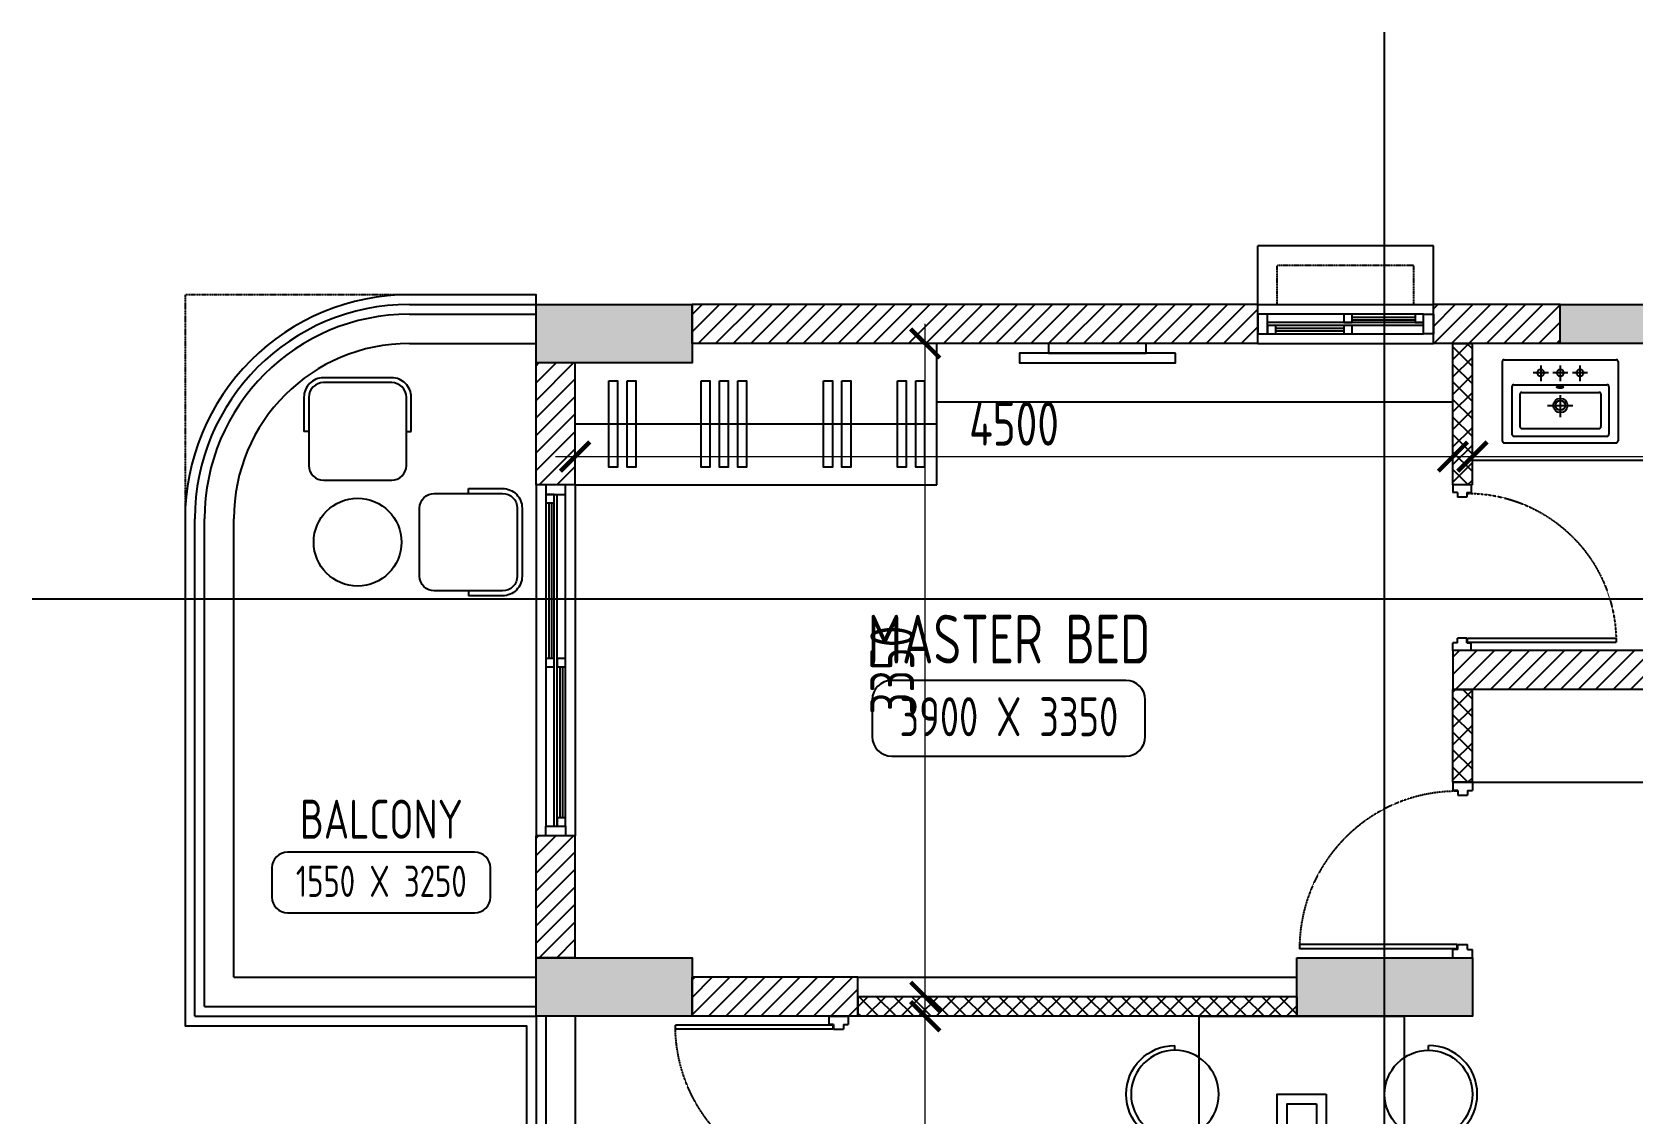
# Model space of a CAD drawing. Header units: millimetres. Extents: x -92307 to 258096, y -47434 to 112633.
# Drawn here: x -49828 to -41620, y -14032 to -8483 of the extents above; entities that cross this region are included whole.
import ezdxf
from ezdxf.enums import TextEntityAlignment as Align

# ---------------------------------------------------------------- set-up
doc = ezdxf.new("R2010")
doc.units = ezdxf.units.MM
doc.header["$LTSCALE"] = 10
doc.header["$PDMODE"] = 35
doc.header["$PDSIZE"] = 500
doc.linetypes.add('DASHED', pattern=[19.05, 12.7, -6.35])
doc.linetypes.add('HIDDEN', pattern=[9.525, 6.35, -3.175])
for name, color, linetype in [('07--DIM-1', 1, 'Continuous'), ('A--BLOCKWALL-1', 9, 'Continuous'), ('A--BLOCKWALL-2', 2, 'Continuous'), ('A--BLOCKWALL-3', 3, 'Continuous'), ('A--BLOCKWALL-HATCH', 8, 'Continuous'), ('A--CONCRETE-HID', 9, 'HIDDEN'), ('A--DOWN', 34, 'Continuous'), ('A--FIXTURE-0', 8, 'Continuous'), ('A--FURNITURE-0', 253, 'Continuous'), ('A--GLAZING-0', 181, 'Continuous'), ('A--HANDRAIL-1', 9, 'Continuous'), ('A--HATCH-1', 8, 'Continuous'), ('A--SANITARY-0', 253, 'Continuous'), ('A--SPACENUMBER', 2, 'Continuous'), ('A--SPACENUMBER-1', 8, 'Continuous'), ('A--SPACEREF', 3, 'Continuous'), ('A--Stucture', 9, 'Continuous'), ('A--TILING-1', 8, 'Continuous'), ('Typical floor Column Centre line$0$X-3rd Floor Column$0$A--COL250', 250, 'Continuous'), ('Typical floor Column Centre line$0$X-3rd Floor Column$0$A--CONCRETE-4', 4, 'Continuous')]:
    doc.layers.add(name, color=color, linetype=linetype)
doc.styles.add('ISO', font='isocp2.shx', dxfattribs={"width": 0.8})
doc.dimstyles.new('A-DIM-100', dxfattribs={"dimscale": 100, "dimtxt": 2.25, "dimasz": 1.5, "dimexe": 1, "dimexo": 0.5, "dimgap": 0, "dimtad": 0, "dimdec": 0, "dimzin": 12, "dimdsep": 46, "dimtxsty": 'ISO', "dimblk": 'ARCHTICK', "dimcen": 1, "dimdle": 1, "dimclrd": 8, "dimclre": 8, "dimclrt": 256, "dimadec": 0, "dimazin": 3, "dimtfac": 1, "dimtdec": 0, "dimtmove": 1, "dimatfit": 2, "dimfxl": 1, "dimtvp": 0.75, "dimtolj": 1, "dimtzin": 12, "dimlwd": 18, "dimlwe": 18, "dimarcsym": 0})
pattern_1 = [(45, (-32543.27, -23780.42), (-44.90128, 44.90128), [])]
pattern_2 = [(45, (-32543.27, -23780.42), (-44.90128, 44.90128), []), (135, (-32543.27, -23780.42), (-44.90128, -44.90128), [])]

# ---------------------------------------------------------------- blocks, each defined once
blk = doc.blocks.new('A$C542B73FF')
at = {"layer": 'A--FURNITURE-0'}
for points in [[(-400, 50), (400, 50), (400, 100), (-400, 100)], [(-250, 0), (250, 0), (250, 50), (-250, 50)]]:
    blk.add_lwpolyline(points, close=True, dxfattribs=at)
blk = doc.blocks.new('A$C337B3EF4')
for p, q in [((0, 225), (0, 250)), ((0, -250), (0, -225))]:
    blk.add_line(p, q)
blk.add_circle((0, 0), 225)
blk.add_arc((0, 0), 250, 270, 90)
blk = doc.blocks.new('A$C666E5324')
at = {"layer": 'A--FURNITURE-0'}
for points in [[(0, -525), (-1500, -525), (-1500, 525), (0, 525)], [(-400, -125), (-1100, -125), (-1100, 125), (-400, 125)], [(-450, -75), (-1050, -75), (-1050, 75), (-450, 75)]]:
    blk.add_lwpolyline(points, close=True, dxfattribs=at)
at = {"layer": 'A--FURNITURE-0', "xscale": -1, "rotation": 270.000000000004}
for p in [(-1050, 650), (-400, 650)]:
    blk.add_blockref('A$C337B3EF4', p, dxfattribs=at)
at = {"layer": 'A--FURNITURE-0', "rotation": 270.000000000004}
for p in [(-1050, -650), (-400, -650)]:
    blk.add_blockref('A$C337B3EF4', p, dxfattribs=at)
blk = doc.blocks.new('A$C383732B3')
for p, q in [((275, 250), (275, 275)), ((275, -250), (275, -275))]:
    blk.add_line(p, q)
blk.add_lwpolyline([(275, 275), (100, 275, 0.414214), (0, 175), (0, -175, 0.414214), (100, -275), (275, -275)], format="xyb")
blk.add_lwpolyline([(100, -250), (450, -250, 0.414214), (525, -175), (525, 175, 0.414214), (450, 250), (100, 250, 0.414214), (25, 175), (25, -175, 0.414214)], format="xyb", close=True)
blk = doc.blocks.new('A$C1CBF2325')
at = {"layer": 'A--DOWN'}
for p, q in [((100, 0), (0, 0)), ((0, 0), (0, -42)), ((100, 0), (100, -42)), ((25, -42), (0, -42)), ((25, -42), (25, -67)), ((75, -67), (25, -67)), ((75, -42), (75, -67)), ((75, -42), (100, -42)), ((78.8, -46.2), (78.8, -67)), ((78.8, -46.2), (886, -46.2)), ((78.8, -67), (886, -67)), ((886, -67), (886, -46.2)), ((25, -858), (0, -858)), ((0, -900), (0, -858)), ((100, -900), (0, -900)), ((75, -833), (25, -833)), ((25, -858), (25, -833)), ((75, -858), (75, -833)), ((75, -858), (100, -858)), ((100, -900), (100, -858))]:
    blk.add_line(p, q, dxfattribs=at)
at = {"layer": 'A--DOWN', "color": 8, "linetype": 'DASHED', "ltscale": 0.005}
blk.add_arc((78.8, -46.2), 807.5, 269.73187, 358.52905, dxfattribs=at)
blk = doc.blocks.new('A$C613641B0')
at = {"layer": 'A--BLOCKWALL-1'}
for p, q in [((0, 0), (-1800, 0)), ((0, -200), (-1800, -200))]:
    blk.add_line(p, q, dxfattribs=at)
at = {"layer": 'A--DOWN'}
for p, q in [((-50, -50), (-1750, -50)), ((-1750, -92.7), (-93, -92.7)), ((-1750, -107.3), (-50, -107.3)), ((-1750, -150), (-50, -150))]:
    blk.add_line(p, q, dxfattribs=at)
for points in [[(-1750, -50), (-1750, -150), (-1800, -150), (-1800, -50)], [(-934, -50), (-934, -92.7), (-891, -92.7), (-891, -50)], [(-93, -50), (-93, -92.7), (-50, -92.7), (-50, -50)], [(-50, -50), (-50, -150), (0, -150), (0, -50)], [(-1750, -107.3), (-1750, -150), (-1707, -150), (-1707, -107.3)], [(-934, -107.3), (-934, -150), (-891, -150), (-891, -107.3)]]:
    blk.add_lwpolyline(points, close=True, dxfattribs=at)
at = {"layer": 'A--GLAZING-0'}
for p, q in [((-93, -64.4), (-891, -64.4)), ((-93, -78.4), (-891, -78.4)), ((-934, -121.6), (-1707, -121.6)), ((-934, -135.6), (-1707, -135.6))]:
    blk.add_line(p, q, dxfattribs=at)
blk = doc.blocks.new('A$C35654C4B')
at = {"layer": 'A--BLOCKWALL-1'}
for p, q in [((-900, 200), (0, 200)), ((-900, 0), (0, 0))]:
    blk.add_line(p, q, dxfattribs=at)
at = {"layer": 'A--DOWN'}
for p, q in [((-50, 150), (-850, 150)), ((-50, 107.3), (-850, 107.3)), ((-50, 92.7), (-807, 92.7)), ((-850, 50), (-50, 50))]:
    blk.add_line(p, q, dxfattribs=at)
for points in [[(-850, 50), (-850, 150), (-900, 150), (-900, 50)], [(-807, 50), (-807, 92.7), (-850, 92.7), (-850, 50)], [(-416, 107.3), (-416, 150), (-459, 150), (-459, 107.3)], [(-416, 50), (-416, 92.7), (-459, 92.7), (-459, 50)], [(-50, 107.3), (-50, 150), (-93, 150), (-93, 107.3)], [(-50, 50), (-50, 150), (0, 150), (0, 50)]]:
    blk.add_lwpolyline(points, close=True, dxfattribs=at)
at = {"layer": 'A--GLAZING-0'}
for p, q in [((-416, 135.6), (-93, 135.6)), ((-416, 121.6), (-93, 121.6)), ((-807, 78.4), (-459, 78.4)), ((-807, 64.4), (-459, 64.4))]:
    blk.add_line(p, q, dxfattribs=at)
blk = doc.blocks.new('SPACE')
at = {"layer": 'A--SPACENUMBER-1'}
blk.add_lwpolyline([(-600, 0), (600, 0, 0.41421356), (700, 100), (700, 288.5, 0.41421356), (600, 388.5), (-600, 388.5, 0.41421356), (-700, 288.5), (-700, 100, 0.41421356), (-600, 0, -0.05251446)], format="xyb", dxfattribs=at)
at = {"layer": 'A--SPACENUMBER', "style": 'ISO', "width": 0.8, "flags": 4}
blk.add_attdef('01', text='', height=250, dxfattribs=at).set_placement((0.455, 202.41), align=Align.MIDDLE)
at = {"layer": 'A--SPACEREF', "style": 'ISO', "width": 0.8, "flags": 4}
blk.add_attdef('S', text='', height=300, dxfattribs=at).set_placement((1.35, 474.975), align=Align.CENTER)
blk = doc.blocks.new('A$C302618AE')
at = {"layer": 'A--SANITARY-0'}
for p, q in [((-286.6, 0), (286.6, 0)), ((-296.6, -10), (-296.6, -416.5)), ((-60.1, -67.5), (-138, -67.5)), ((-99.5, -30), (-99.5, -110.2)), ((40, -67.5), (-37.9, -67.5)), ((0.5, -30), (0.5, -110.2)), ((140.5, -67.5), (62.6, -67.5)), ((101.1, -30), (101.1, -110.2)), ((296.6, -10), (296.6, -416.5)), ((-247.4, -138.5), (-247.4, -382.6)), ((-237.4, -128.5), (240, -128.5)), ((250, -138.5), (250, -382.6)), ((-206.4, -177.7), (-206.4, -343.3)), ((-196.4, -167.7), (198.9, -167.7)), ((65.1, -236), (-64.9, -236)), ((-0.1, -182.6), (-0.1, -294.6)), ((208.9, -177.7), (208.9, -343.3)), ((-237.4, -392.6), (240, -392.6)), ((-196.4, -353.3), (198.9, -353.3)), ((-286.6, -426.5), (286.6, -426.5))]:
    blk.add_line(p, q, dxfattribs=at)
for centre, radius in [((-99.5, -67.5), 17.8), ((0.5, -67.5), 17.8), ((101.1, -67.5), 17.8), ((1.1, -234.9), 36.3), ((1.1, -234.7), 25)]:
    blk.add_circle(centre, radius, dxfattribs=at)
for centre, start, end in [((-286.6, -10), 90, 180), ((286.6, -10), 0, 90), ((-237.4, -138.5), 90, 180), ((240, -138.5), 0, 90), ((-196.4, -177.7), 90, 180), ((198.9, -177.7), 0, 90), ((-237.4, -382.6), 180, 270), ((-196.4, -343.3), 180, 270), ((198.9, -343.3), 270, 0), ((240, -382.6), 270, 0), ((-286.6, -416.5), 180, 270), ((286.6, -416.5), 270, 0)]:
    blk.add_arc(centre, 10, start, end, dxfattribs=at)
blk.add_ellipse((-0.1, -141.1), major_axis=(17.6, 0), ratio=0.318204, dxfattribs=at)
blk = doc.blocks.new('_ArchTick')
at = {"color": 0, "const_width": 0.15}
blk.add_lwpolyline([(-0.5, -0.5), (0.5, 0.5)], dxfattribs=at)
blk = doc.blocks.new('*D273')
at = {"layer": '07--DIM-1', "color": 8, "lineweight": 18}
for p, q in [((-42443.3, -10130.4), (-42443.3, -10760.5)), ((-39793.3, -10180.4), (-39793.3, -10760.5)), ((-42543.3, -10660.5), (-39693.3, -10660.5))]:
    blk.add_line(p, q, dxfattribs=at)
at = {"layer": 'Defpoints', "color": 0}
for p in [(-42443.3, -10080.4), (-39793.3, -10130.4), (-39793.3, -10660.5)]:
    blk.add_point(p, dxfattribs=at)
at = {"layer": '07--DIM-1', "color": 8, "lineweight": 18, "xscale": 150, "yscale": 150, "zscale": 150, "rotation": 180}
blk.add_blockref('_ArchTick', (-42443.3, -10660.5), dxfattribs=at)
at = {"layer": '07--DIM-1', "color": 8, "lineweight": 18, "xscale": 150, "yscale": 150, "zscale": 150}
blk.add_blockref('_ArchTick', (-39793.3, -10660.5), dxfattribs=at)
at = {"layer": '07--DIM-1', "insert": (-41118.3, -10491.8), "char_height": 225, "attachment_point": 5, "style": 'ISO'}
blk.add_mtext('\\A1;2650', dxfattribs=at)
blk = doc.blocks.new('*D287')
at = {"layer": '07--DIM-1', "color": 8, "lineweight": 18}
for p, q in [((-45248.5, -16980.4), (-45248.5, -13430.4)), ((-45543.3, -13530.4), (-45148.5, -13530.4)), ((-45543.3, -16880.4), (-45148.5, -16880.4))]:
    blk.add_line(p, q, dxfattribs=at)
at = {"layer": 'Defpoints', "color": 0}
for p in [(-45593.3, -13530.4), (-45248.5, -13530.4), (-45593.3, -16880.4)]:
    blk.add_point(p, dxfattribs=at)
at = {"layer": '07--DIM-1', "color": 8, "lineweight": 18, "xscale": 150, "yscale": 150, "zscale": 150}
for p, rotation in [((-45248.5, -13530.4), 90), ((-45248.5, -16880.4), 270)]:
    blk.add_blockref('_ArchTick', p, dxfattribs=dict(at, rotation=rotation))
at = {"layer": '07--DIM-1', "insert": (-45417.2, -15205.4), "char_height": 225, "attachment_point": 5, "rotation": 90, "style": 'ISO'}
blk.add_mtext('\\A1;3350', dxfattribs=at)
blk = doc.blocks.new('*D288')
at = {"layer": '07--DIM-1', "color": 8, "lineweight": 18}
for p, q in [((-45248.5, -13530.4), (-45248.5, -9980.4)), ((-45543.3, -10080.4), (-45148.5, -10080.4)), ((-45543.3, -13430.4), (-45148.5, -13430.4))]:
    blk.add_line(p, q, dxfattribs=at)
at = {"layer": 'Defpoints', "color": 0}
for p in [(-45593.3, -10080.4), (-45248.5, -10080.4), (-45593.3, -13430.4)]:
    blk.add_point(p, dxfattribs=at)
at = {"layer": '07--DIM-1', "color": 8, "lineweight": 18, "xscale": 150, "yscale": 150, "zscale": 150}
for p, rotation in [((-45248.5, -10080.4), 90), ((-45248.5, -13430.4), 270)]:
    blk.add_blockref('_ArchTick', p, dxfattribs=dict(at, rotation=rotation))
at = {"layer": '07--DIM-1', "insert": (-45417.2, -11755.4), "char_height": 225, "attachment_point": 5, "rotation": 90, "style": 'ISO'}
blk.add_mtext('\\A1;3350', dxfattribs=at)
blk = doc.blocks.new('*D291')
at = {"layer": '07--DIM-1', "color": 8, "lineweight": 18}
for p, q in [((-47043.3, -10230.4), (-47043.3, -10760.5)), ((-42543.3, -10269.6), (-42543.3, -10760.5)), ((-47143.3, -10660.5), (-42443.3, -10660.5))]:
    blk.add_line(p, q, dxfattribs=at)
at = {"layer": 'Defpoints', "color": 0}
for p in [(-47043.3, -10180.4), (-42543.3, -10219.6), (-42543.3, -10660.5)]:
    blk.add_point(p, dxfattribs=at)
at = {"layer": '07--DIM-1', "color": 8, "lineweight": 18, "xscale": 150, "yscale": 150, "zscale": 150, "rotation": 180}
blk.add_blockref('_ArchTick', (-47043.3, -10660.5), dxfattribs=at)
at = {"layer": '07--DIM-1', "color": 8, "lineweight": 18, "xscale": 150, "yscale": 150, "zscale": 150}
blk.add_blockref('_ArchTick', (-42543.3, -10660.5), dxfattribs=at)
at = {"layer": '07--DIM-1', "insert": (-44793.3, -10491.8), "char_height": 225, "attachment_point": 5, "style": 'ISO'}
blk.add_mtext('\\A1;4500', dxfattribs=at)

msp = doc.modelspace()

# ---------------------------------------------------------------- hatches: boundary and pattern name
at = {"layer": 'A--BLOCKWALL-HATCH'}
h = msp.add_hatch(dxfattribs=at)
h.set_pattern_fill('ANSI37', color=256, scale=20, style=0)
h.set_pattern_definition(pattern_2)
h.paths.add_polyline_path([(-42543.3, -10080.4), (-42443.3, -10080.4), (-42443.3, -10805.4), (-42543.3, -10805.4)])
h = msp.add_hatch(dxfattribs=at)
h.set_pattern_fill('ANSI37', color=256, scale=20, style=0)
h.set_pattern_definition(pattern_2)
h.paths.add_polyline_path([(-42543.3, -11855.4), (-42443.3, -11855.4), (-42443.3, -12330.4), (-42543.3, -12330.4)])
h = msp.add_hatch(dxfattribs=at)
h.set_pattern_fill('ANSI37', color=256, scale=20, style=0)
h.set_pattern_definition(pattern_2)
h.paths.add_polyline_path([(-43343.3, -13530.4), (-45593.3, -13530.4), (-45593.3, -13430.4), (-43343.3, -13430.4)])
at = {"layer": 'A--HATCH-1'}
h = msp.add_hatch(dxfattribs=at)
h.set_pattern_fill('ANSI31', color=256, scale=20, style=0)
h.set_pattern_definition(pattern_1)
h.paths.add_polyline_path([(-43543.3, -10080.4), (-43543.3, -9880.4), (-46443.3, -9880.4), (-46443.3, -10080.4)])
h = msp.add_hatch(dxfattribs=at)
h.set_pattern_fill('ANSI31', color=256, scale=20, style=0)
h.set_pattern_definition(pattern_1)
h.paths.add_polyline_path([(-42643.3, -10080.4), (-42643.3, -9880.4), (-41993.3, -9880.4), (-41993.3, -10080.4)])
h = msp.add_hatch(dxfattribs=at)
h.set_pattern_fill('ANSI31', color=256, scale=20, style=0)
h.set_pattern_definition(pattern_1)
h.paths.add_polyline_path([(-47043.3, -10805.4), (-47243.3, -10805.4), (-47243.3, -10180.4), (-47043.3, -10180.4)])
h = msp.add_hatch(dxfattribs=at)
h.set_pattern_fill('ANSI31', color=256, scale=20, style=0)
h.set_pattern_definition(pattern_1)
h.paths.add_polyline_path([(-38643.3, -11855.4), (-38643.3, -11055.4), (-38843.3, -11055.4), (-38843.3, -11655.4), (-39643.3, -11655.4), (-39643.3, -10680.4), (-39843.3, -10680.4), (-39843.3, -11655.4), (-42543.3, -11655.4), (-42543.3, -11855.4)])
h = msp.add_hatch(dxfattribs=at)
h.set_pattern_fill('ANSI31', color=256, scale=20, style=0)
h.set_pattern_definition(pattern_1)
h.paths.add_polyline_path([(-47043.3, -13230.4), (-47243.3, -13230.4), (-47243.3, -12605.4), (-47043.3, -12605.4)])
h = msp.add_hatch(dxfattribs=at)
h.set_pattern_fill('ANSI31', color=256, scale=20, style=0)
h.set_pattern_definition(pattern_1)
h.paths.add_polyline_path([(-45593.3, -13530.4), (-46443.3, -13530.4), (-46443.3, -13330.4), (-45593.3, -13330.4)])
at = {"layer": 'Typical floor Column Centre line$0$X-3rd Floor Column$0$A--COL250'}
h = msp.add_hatch(color=256, dxfattribs=at)
h.dxf.hatch_style = 1
h.paths.add_polyline_path([(-47243.3, -9880.4), (-46443.3, -9880.4), (-46443.3, -10180.4), (-47243.3, -10180.4)])
h = msp.add_hatch(color=256, dxfattribs=at)
h.dxf.hatch_style = 1
h.paths.add_polyline_path([(-41993.3, -9880.4), (-40743.3, -9880.4), (-40743.3, -10080.4), (-41993.3, -10080.4)])
h = msp.add_hatch(color=256, dxfattribs=at)
h.dxf.hatch_style = 1
h.paths.add_polyline_path([(-47243.3, -13230.4), (-46443.3, -13230.4), (-46443.3, -13530.4), (-47243.3, -13530.4)])
h = msp.add_hatch(color=256, dxfattribs=at)
h.dxf.hatch_style = 1
h.paths.add_polyline_path([(-43343.3, -13230.4), (-42443.3, -13230.4), (-42443.3, -13530.4), (-43343.3, -13530.4)])

# ---------------------------------------------------------------- linework, layer by layer
at = {"color": 6}
for p, q in [((-42893.3, -24414), (-42893.3, -8483.3)), ((-49827.7, -11389.2), (-37453.7, -11389.2))]:
    msp.add_line(p, q, dxfattribs=at)
for p, q in [((-43543.3, -10080.4), (-45188.5, -10080.4)), ((-42443.3, -12330.4), (-41543.3, -12330.4)), ((-45593.3, -13330.4), (-43343.3, -13330.4))]:
    msp.add_line(p, q)
at = {"layer": 'A--BLOCKWALL-1'}
for p, q in [((-47893.3, -10080.4), (-47243.3, -10080.4)), ((-48793.3, -13330.4), (-48793.3, -10980.4)), ((-48793.3, -13330.4), (-47243.3, -13330.4)), ((-47043.3, -13530.4), (-47043.3, -16880.4))]:
    msp.add_line(p, q, dxfattribs=at)
msp.add_arc((-47893.3, -10980.4), 900, 90, 180, dxfattribs=at)
at = {"layer": 'A--BLOCKWALL-2'}
for p, q in [((-43543.3, -9880.4), (-43543.3, -9580.4)), ((-42643.3, -9580.4), (-43543.3, -9580.4)), ((-42643.3, -9880.4), (-42643.3, -9580.4)), ((-42543.3, -10805.4), (-42543.3, -10080.4)), ((-42543.3, -10080.4), (-42443.3, -10080.4)), ((-42443.3, -10805.4), (-42443.3, -10080.4)), ((-42443.3, -10805.4), (-42543.3, -10805.4)), ((-42543.3, -12330.4), (-42543.3, -11855.4)), ((-42543.3, -11855.4), (-42443.3, -11855.4)), ((-42443.3, -12330.4), (-42443.3, -11855.4)), ((-42443.3, -12330.4), (-42543.3, -12330.4)), ((-45593.3, -13430.4), (-45593.3, -13530.4)), ((-43343.3, -13430.4), (-45593.3, -13430.4)), ((-43343.3, -13430.4), (-43343.3, -13530.4)), ((-43343.3, -13530.4), (-45593.3, -13530.4))]:
    msp.add_line(p, q, dxfattribs=at)
at = {"layer": 'A--BLOCKWALL-3'}
for p, q in [((-46443.3, -10080.4), (-46443.3, -9880.4)), ((-43543.3, -9880.4), (-46443.3, -9880.4)), ((-43543.3, -10080.4), (-43543.3, -9880.4)), ((-41993.3, -9880.4), (-42643.3, -9880.4)), ((-42643.3, -10080.4), (-42643.3, -9880.4)), ((-41993.3, -10080.4), (-41993.3, -9880.4)), ((-43543.3, -10080.4), (-46443.3, -10080.4)), ((-41993.3, -10080.4), (-42643.3, -10080.4)), ((-47243.3, -10805.4), (-47243.3, -10180.4)), ((-47043.3, -10180.4), (-47243.3, -10180.4)), ((-47043.3, -10805.4), (-47043.3, -10180.4)), ((-47043.3, -10805.4), (-47243.3, -10805.4)), ((-39843.3, -11655.4), (-42543.3, -11655.4)), ((-42543.3, -11655.4), (-42543.3, -11855.4)), ((-38643.3, -11855.4), (-42543.3, -11855.4)), ((-47243.3, -13230.4), (-47243.3, -12605.4)), ((-47043.3, -12605.4), (-47243.3, -12605.4)), ((-47043.3, -13230.4), (-47043.3, -12605.4)), ((-47043.3, -13230.4), (-47243.3, -13230.4)), ((-46443.3, -13530.4), (-46443.3, -13330.4)), ((-45593.3, -13330.4), (-46443.3, -13330.4)), ((-45593.3, -13530.4), (-45593.3, -13330.4)), ((-45593.3, -13530.4), (-46443.3, -13530.4))]:
    msp.add_line(p, q, dxfattribs=at)
at = {"layer": 'A--CONCRETE-HID', "ltscale": 0.01}
for p, q in [((-43443.3, -9880.4), (-43443.3, -9680.4)), ((-42743.3, -9680.4), (-43443.3, -9680.4)), ((-42743.3, -9880.4), (-42743.3, -9680.4))]:
    msp.add_line(p, q, dxfattribs=at)
msp.add_lwpolyline([(-47893.3, -9830.4), (-49043.3, -9830.4), (-49043.3, -10980.4)], dxfattribs=at)
at = {"layer": 'A--FIXTURE-0'}
for p, q in [((-45188.5, -10805.4), (-45188.5, -10080.4)), ((-45188.5, -10380.4), (-42543.3, -10380.4)), ((-47043.3, -10492.9), (-45188.5, -10492.9)), ((-47043.3, -10805.4), (-45188.5, -10805.4))]:
    msp.add_line(p, q, dxfattribs=at)
for points in [[(-46871.3, -10272.9), (-46826.5, -10272.9), (-46826.5, -10715.4), (-46871.3, -10715.4)], [(-46777.1, -10272.9), (-46732.3, -10272.9), (-46732.3, -10715.4), (-46777.1, -10715.4)], [(-46396.9, -10272.9), (-46352.2, -10272.9), (-46352.2, -10715.4), (-46396.9, -10715.4)], [(-46302.8, -10272.9), (-46258, -10272.9), (-46258, -10715.4), (-46302.8, -10715.4)], [(-46208.6, -10272.9), (-46163.9, -10272.9), (-46163.9, -10715.4), (-46208.6, -10715.4)], [(-45769.5, -10272.9), (-45724.7, -10272.9), (-45724.7, -10715.4), (-45769.5, -10715.4)], [(-45675.3, -10272.9), (-45630.6, -10272.9), (-45630.6, -10715.4), (-45675.3, -10715.4)], [(-45390.5, -10272.9), (-45345.8, -10272.9), (-45345.8, -10715.4), (-45390.5, -10715.4)], [(-45296.4, -10272.9), (-45251.6, -10272.9), (-45251.6, -10715.4), (-45296.4, -10715.4)]]:
    msp.add_lwpolyline(points, close=True, dxfattribs=at)
at = {"layer": 'A--FURNITURE-0'}
msp.add_circle((-48158.6, -11099.5), 225, dxfattribs=at)
msp.add_circle((-48158.6, -11099.5), 225, dxfattribs=at)
at = {"layer": 'A--HANDRAIL-1', "color": 1}
for p, q in [((-47893.3, -9880.4), (-47243.3, -9880.4)), ((-47893.3, -9930.4), (-47243.3, -9930.4)), ((-48993.3, -13530.4), (-48993.3, -10980.4)), ((-48943.3, -13480.4), (-48943.3, -10980.4)), ((-48993.3, -13530.4), (-47243.3, -13530.4)), ((-48943.3, -13480.4), (-47243.3, -13480.4)), ((-47243.3, -13530.4), (-47243.3, -16880.4)), ((-47193.3, -13530.4), (-47193.3, -16880.4))]:
    msp.add_line(p, q, dxfattribs=at)
for radius in [1100, 1050]:
    msp.add_arc((-47893.3, -10980.4), radius, 90, 180, dxfattribs=at)
at = {"layer": 'A--Stucture', "linetype": 'Continuous', "ltscale": 0.5}
msp.add_lwpolyline([(-47243.3, -9880.4), (-47243.3, -9830.4), (-47893.3, -9830.4, 0.414214), (-49043.3, -10980.4), (-49043.3, -13580.4), (-47293.3, -13580.4), (-47293.3, -16880.4)], format="xyb", dxfattribs=at)
at = {"layer": 'A--TILING-1'}
msp.add_line((-41543.3, -10680.4), (-42443.3, -10680.4), dxfattribs=at)
at = {"layer": 'Typical floor Column Centre line$0$X-3rd Floor Column$0$A--CONCRETE-4'}
for points in [[(-47243.3, -9880.4), (-46443.3, -9880.4), (-46443.3, -10180.4), (-47243.3, -10180.4)], [(-41993.3, -9880.4), (-40743.3, -9880.4), (-40743.3, -10080.4), (-41993.3, -10080.4)], [(-47243.3, -13230.4), (-46443.3, -13230.4), (-46443.3, -13530.4), (-47243.3, -13530.4)], [(-43343.3, -13230.4), (-42443.3, -13230.4), (-42443.3, -13530.4), (-43343.3, -13530.4)]]:
    msp.add_lwpolyline(points, close=True, dxfattribs=at)

# ---------------------------------------------------------------- block references
at = {"rotation": 180}
msp.add_blockref('A$C542B73FF', (-44365.9, -10080.4), dxfattribs=at)
at = {"layer": 'A--DOWN'}
msp.add_blockref('A$C35654C4B', (-42643.3, -10080.4), dxfattribs=at)
at = {"layer": 'A--DOWN', "rotation": 90}
msp.add_blockref('A$C613641B0', (-47243.3, -10805.4), dxfattribs=at)
at = {"layer": 'A--DOWN', "xscale": -0.9444444444452529, "yscale": 0.9444444444452529, "zscale": 0.9444444444443835, "rotation": 180}
msp.add_blockref('A$C1CBF2325', (-42543.3, -11655.4), dxfattribs=at)
at = {"layer": 'A--DOWN', "extrusion": (0, 0, -1), "xscale": -1, "zscale": -1, "rotation": 180}
msp.add_blockref('A$C1CBF2325', (42443.3, -13230.4), dxfattribs=at)
at = {"layer": 'A--DOWN', "extrusion": (0, 0, -1), "zscale": -1}
msp.add_blockref('A$C1CBF2325', (45643.3, -13530.4), dxfattribs=at)
at = {"layer": 'A--FURNITURE-0', "extrusion": (0, 0, -1), "xscale": -1, "zscale": -1, "rotation": 90}
msp.add_blockref('A$C383732B3', (48158.6, -10256.3), dxfattribs=at)
msp.add_blockref('A$C383732B3', (48158.6, -10256.3), dxfattribs=at)
at = {"layer": 'A--FURNITURE-0', "xscale": -1}
msp.add_blockref('A$C383732B3', (-47315.4, -11099.5), dxfattribs=at)
msp.add_blockref('A$C383732B3', (-47315.4, -11099.5), dxfattribs=at)
at = {"layer": 'A--FURNITURE-0', "rotation": 90}
msp.add_blockref('A$C666E5324', (-43318.3, -13530.4), dxfattribs=at)
at = {"layer": 'A--SANITARY-0', "ltscale": 19}
msp.add_blockref('A$C302618AE', (-41993.3, -10163.6), dxfattribs=at)
at = {"layer": 'A--SPACEREF'}
ref = msp.add_blockref('SPACE', (-44820.3, -12196.6), dxfattribs=at)
ref.add_attrib('01', '3900 X 3350', dxfattribs={"layer": 'A--SPACENUMBER', "height": 200, "style": 'ISO', "width": 0.8, "flags": 4}).set_placement((-44819.6, -11994.2), align=Align.MIDDLE)
ref.add_attrib('S', 'MASTER BED', dxfattribs={"height": 250, "style": 'ISO', "width": 0.8, "flags": 4}).set_placement((-44818.7, -11721.6), align=Align.CENTER)
ref = msp.add_blockref('SPACE', (-48037.5, -13000.2), dxfattribs=dict(at, xscale=0.7999999999992724, yscale=0.8000000000029104, zscale=0.8))
ref.add_attrib('01', '1550 X 3250', dxfattribs={"layer": 'A--SPACENUMBER', "height": 160, "style": 'ISO', "width": 0.8, "flags": 4}).set_placement((-48037, -12838.3), align=Align.MIDDLE)
ref.add_attrib('S', 'BALCONY', dxfattribs={"height": 200, "style": 'ISO', "width": 0.8, "flags": 4}).set_placement((-48036.3, -12620.2), align=Align.CENTER)
ref = msp.add_blockref('SPACE', (-48037.5, -13000.2), dxfattribs=dict(at, xscale=0.8000000000029104, yscale=0.7999999999992724, zscale=0.8))
ref.add_attrib('01', '1550 X 3250', dxfattribs={"layer": 'A--SPACENUMBER', "height": 160, "style": 'ISO', "width": 0.8, "flags": 4}).set_placement((-48037, -12838.3), align=Align.MIDDLE)
ref.add_attrib('S', 'BALCONY', dxfattribs={"height": 200, "style": 'ISO', "width": 0.8, "flags": 4}).set_placement((-48036.3, -12620.2), align=Align.CENTER)

# ---------------------------------------------------------------- dimensions: what is measured, and where the dimension line sits
at = {"layer": '07--DIM-1'}
for base, p1, p2, picture, middle in [((-45248.5, -10080.4), (-45593.3, -13430.4), (-45593.3, -10080.4), '*D288', (-45417.2, -11755.4)), ((-45248.5, -13530.4), (-45593.3, -16880.4), (-45593.3, -13530.4), '*D287', (-45417.2, -15205.4))]:
    dim = msp.add_linear_dim(base=base, p1=p1, p2=p2, angle=90, dimstyle='A-DIM-100', dxfattribs=at)
    dim.commit()
    dim.dimension.update_dxf_attribs({"geometry": picture, "text_midpoint": middle})
for base, p1, p2, picture, middle in [((-39793.3, -10660.5), (-42443.3, -10080.4), (-39793.3, -10130.4), '*D273', (-41118.3, -10491.8)), ((-42543.3, -10660.5), (-47043.3, -10180.4), (-42543.3, -10219.6), '*D291', (-44793.3, -10491.8))]:
    dim = msp.add_linear_dim(base=base, p1=p1, p2=p2, dimstyle='A-DIM-100', dxfattribs=at)
    dim.commit()
    dim.dimension.update_dxf_attribs({"geometry": picture, "text_midpoint": middle})

doc.saveas('drawing.dxf')
